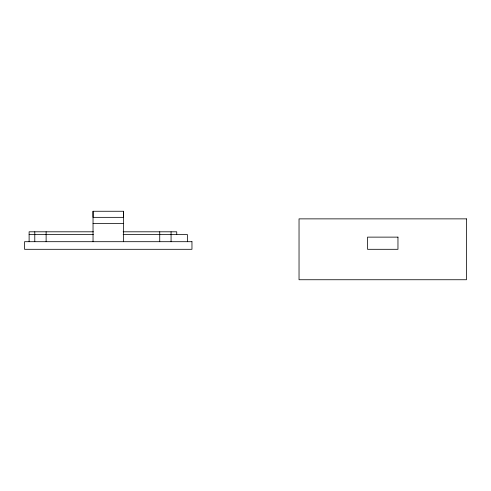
<?xml version="1.0" encoding="UTF-8"?>
<svg xmlns="http://www.w3.org/2000/svg" width="491" height="491" viewBox="0 0 491 491"><rect width="100%" height="100%" fill="white"/><g stroke="black" fill="none" stroke-linecap="round" stroke-linejoin="round"><path stroke-width="0.74" d="M93.038 211.259L93.038 217.347L123.474 217.347L123.474 211.259L93.038 211.259L93.038 241.695M93.038 223.43L123.474 223.43M93.4 231.801L29.116 231.801L29.116 241.695M123.137 231.801L176.742 231.801L176.742 234.545M29.116 234.545L93.4 234.545M123.137 234.545L187.396 234.545L187.396 241.695M171.071 231.801L171.071 241.695M159.735 231.801L159.735 241.695M123.474 211.259L123.474 241.695M46.123 231.801L46.123 241.695M34.787 231.801L34.787 241.695M466.45 218.869L299.037 218.869L299.037 279.741L466.45 279.741L466.45 218.869M397.962 237.128L367.526 237.128L367.526 249.305L397.962 249.305L397.962 237.128M191.963 241.695L24.55 241.695L24.55 249.305L191.963 249.305L191.963 241.695"/></g></svg>
